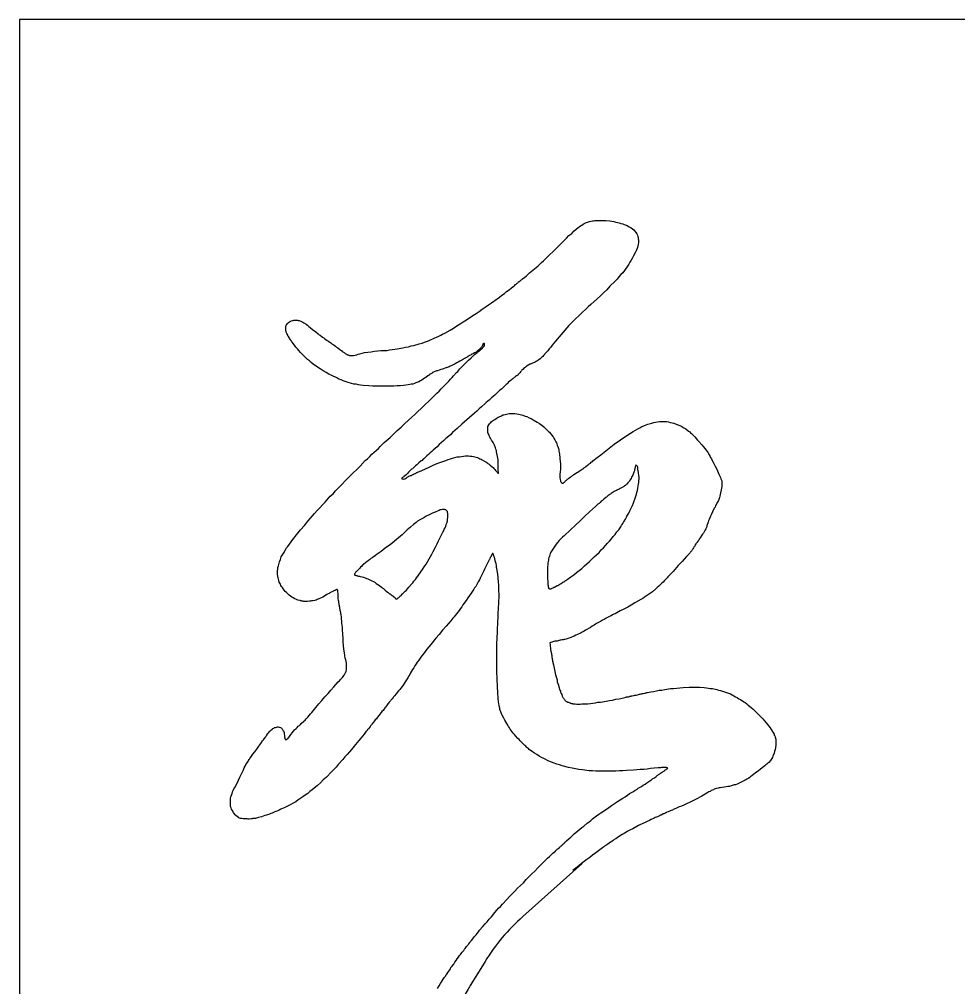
# Model space of a CAD drawing. Extents: x 0 to 5.1, y 0 to 11.
# Drawn here: x 0 to 2.559, y 8.387 to 11.024 of the extents above; entities that cross this region are included whole.
import ezdxf

# ---------------------------------------------------------------- set-up
doc = ezdxf.new("R2010")
doc.units = 0
doc.header["$MEASUREMENT"] = 0
doc.layers.get('0').update_dxf_attribs({"linetype": 'CONTINUOUS'})

msp = doc.modelspace()

# ---------------------------------------------------------------- linework, layer by layer
at = {"color": 88, "linetype": 'CONTINUOUS'}
for p, q in [((1.445848, 9.319919), (1.445848, 9.319161)), ((1.458735, 9.329777), (1.458735, 9.329019))]:
    msp.add_line(p, q, dxfattribs=at)
at = {"color": 7, "linetype": 'CONTINUOUS'}
msp.add_lwpolyline([(0, 0), (5.11811, 0), (5.11811, 11.023622), (0, 11.023622)], close=True, dxfattribs=at)
at = {"color": 88, "linetype": 'CONTINUOUS'}
for points in [[(1.138835, 8.384224), (1.143383, 8.391048), (1.147174, 8.397873), (1.151722, 8.405455), (1.157786, 8.413796), (1.158544, 8.414555), (1.159302, 8.416071), (1.160819, 8.417588), (1.161577, 8.419104), (1.162335, 8.420621), (1.164609, 8.423654), (1.166125, 8.425929), (1.166883, 8.427445), (1.168399, 8.428962), (1.169915, 8.431236), (1.170673, 8.432753), (1.174464, 8.438061), (1.17598, 8.441094), (1.178254, 8.444127), (1.18356, 8.450951), (1.186593, 8.455501), (1.189625, 8.46005), (1.192657, 8.4646), (1.196447, 8.469149), (1.19948, 8.473699), (1.201754, 8.476732), (1.204028, 8.479765), (1.206302, 8.482798), (1.21085, 8.488106), (1.213125, 8.491139), (1.214641, 8.493414), (1.218431, 8.498722), (1.219947, 8.500238), (1.221463, 8.502513), (1.222979, 8.50403), (1.224495, 8.506304), (1.227528, 8.509337), (1.228286, 8.510854), (1.229044, 8.51237), (1.23056, 8.513887), (1.231318, 8.514645), (1.232834, 8.516162), (1.237382, 8.522228), (1.240415, 8.526019), (1.244205, 8.530569), (1.247237, 8.53436), (1.251027, 8.53891), (1.25406, 8.542701), (1.263156, 8.553317), (1.269221, 8.560141), (1.274527, 8.566207), (1.279834, 8.573031), (1.285898, 8.579097), (1.295753, 8.59123), (1.301059, 8.597296), (1.305608, 8.602604), (1.310914, 8.607911), (1.31622, 8.613978), (1.328349, 8.626868), (1.335172, 8.634451), (1.342752, 8.642033), (1.350333, 8.649616), (1.357156, 8.657198), (1.373075, 8.672364), (1.380655, 8.680705), (1.388236, 8.688287), (1.396575, 8.696628), (1.404155, 8.704211), (1.412494, 8.712552), (1.424623, 8.724684), (1.429929, 8.729992), (1.434477, 8.734541), (1.439026, 8.739091), (1.444332, 8.74364), (1.448881, 8.74819), (1.453429, 8.752739), (1.460251, 8.758047), (1.461009, 8.759564), (1.462526, 8.76108), (1.464042, 8.761839), (1.465558, 8.763355), (1.467074, 8.764872), (1.467832, 8.76563), (1.471622, 8.768663), (1.473138, 8.770179), (1.474654, 8.771696), (1.476929, 8.773213), (1.478445, 8.774729), (1.479961, 8.776246), (1.484509, 8.780037), (1.486783, 8.782312), (1.4883, 8.784586), (1.490574, 8.786103), (1.498154, 8.792927), (1.502703, 8.796719), (1.507251, 8.801268), (1.511799, 8.80506), (1.521654, 8.8134), (1.52696, 8.81795), (1.532267, 8.8225), (1.537573, 8.826291), (1.547428, 8.834632), (1.551976, 8.838423), (1.556525, 8.842214), (1.561831, 8.846006), (1.572444, 8.854347), (1.578508, 8.858896), (1.584573, 8.862687), (1.591395, 8.867237), (1.605798, 8.877094), (1.613379, 8.882402), (1.621718, 8.888468), (1.630056, 8.893776), (1.643701, 8.902875), (1.650524, 8.906667), (1.656588, 8.910458), (1.662653, 8.915008), (1.673266, 8.921074), (1.677814, 8.924107), (1.682362, 8.926381), (1.686153, 8.929415), (1.695249, 8.934722), (1.699798, 8.937755), (1.705104, 8.940788), (1.709652, 8.94458), (1.717991, 8.949888), (1.722539, 8.952921), (1.72633, 8.955954), (1.73012, 8.958228), (1.734668, 8.96202), (1.736184, 8.962778), (1.737701, 8.964295), (1.739217, 8.965053), (1.741491, 8.967328), (1.743007, 8.968086), (1.744523, 8.968844), (1.746797, 8.970361), (1.749829, 8.972635), (1.751346, 8.973394), (1.752862, 8.974152), (1.754378, 8.975668), (1.75741, 8.977185), (1.758168, 8.978702), (1.760442, 8.97946), (1.761958, 8.980218), (1.764233, 8.982493), (1.764991, 8.982493), (1.765749, 8.983251), (1.765749, 8.984009), (1.765749, 8.984009), (1.765749, 8.984768), (1.765749, 8.984768), (1.765749, 8.985526), (1.764991, 8.985526), (1.764991, 8.985526), (1.763474, 8.986284), (1.761958, 8.986284), (1.7612, 8.986284), (1.760442, 8.986284), (1.758168, 8.986284), (1.75741, 8.986284), (1.756652, 8.986284), (1.755136, 8.986284), (1.754378, 8.986284), (1.752862, 8.986284), (1.752104, 8.986284), (1.749071, 8.986284), (1.747555, 8.985526), (1.746039, 8.985526), (1.744523, 8.985526), (1.743007, 8.985526), (1.741491, 8.985526), (1.739975, 8.984768), (1.729362, 8.984009), (1.719507, 8.983251), (1.71041, 8.981735), (1.701314, 8.980976), (1.691459, 8.980218), (1.682362, 8.97946), (1.673266, 8.978702), (1.654314, 8.977943), (1.644459, 8.977185), (1.635363, 8.977185), (1.625508, 8.976427), (1.615653, 8.976427), (1.606557, 8.976427), (1.588363, 8.976427), (1.579266, 8.976427), (1.570928, 8.976427), (1.561831, 8.977185), (1.552734, 8.977185), (1.534541, 8.97946), (1.524686, 8.980976), (1.514832, 8.982493), (1.505735, 8.984009), (1.49588, 8.986284), (1.479203, 8.990834), (1.471622, 8.993109), (1.464042, 8.995383), (1.457219, 8.997658), (1.449639, 9.000691), (1.442816, 9.003724), (1.429171, 9.010549), (1.422349, 9.013582), (1.416284, 9.017373), (1.41022, 9.021164), (1.403397, 9.024956), (1.398091, 9.028747), (1.388994, 9.035571), (1.385962, 9.038604), (1.38293, 9.040879), (1.379897, 9.043912), (1.376865, 9.046187), (1.370801, 9.052253), (1.367768, 9.055286), (1.364736, 9.059077), (1.361704, 9.06211), (1.357914, 9.065143), (1.351849, 9.072726), (1.348817, 9.075759), (1.345785, 9.07955), (1.342752, 9.083342), (1.337446, 9.090924), (1.335172, 9.093957), (1.332898, 9.097749), (1.330624, 9.10154), (1.325317, 9.110639), (1.323043, 9.115189), (1.320011, 9.120497), (1.315462, 9.128837), (1.313946, 9.13187), (1.31243, 9.134903), (1.311672, 9.137937), (1.309398, 9.144003), (1.30864, 9.147794), (1.307882, 9.150827), (1.307124, 9.154618), (1.306366, 9.160684), (1.305608, 9.164476), (1.305608, 9.167509), (1.30485, 9.1713), (1.30485, 9.174333), (1.304092, 9.178124), (1.303333, 9.185707), (1.303333, 9.191015), (1.303333, 9.195564), (1.302575, 9.200114), (1.302575, 9.204664), (1.302575, 9.209213), (1.301817, 9.22362), (1.301817, 9.232719), (1.301059, 9.241818), (1.301059, 9.250918), (1.301059, 9.260017), (1.301059, 9.269116), (1.301059, 9.289589), (1.301059, 9.300963), (1.301059, 9.313095), (1.301059, 9.324469), (1.301817, 9.336601), (1.302575, 9.357074), (1.302575, 9.366173), (1.303333, 9.375273), (1.303333, 9.384372), (1.304092, 9.393471), (1.30485, 9.409394), (1.305608, 9.416219), (1.305608, 9.423801), (1.306366, 9.430626), (1.306366, 9.43745), (1.307124, 9.451857), (1.307124, 9.45944), (1.306366, 9.466264), (1.306366, 9.473088), (1.306366, 9.480671), (1.305608, 9.493561), (1.30485, 9.499628), (1.304092, 9.505694), (1.303333, 9.51176), (1.302575, 9.517826), (1.301059, 9.527683), (1.300301, 9.530716), (1.299543, 9.534508), (1.299543, 9.537541), (1.298785, 9.540574), (1.298027, 9.543607), (1.296511, 9.548915), (1.296511, 9.550431), (1.295753, 9.552706), (1.294995, 9.554981), (1.294237, 9.557255), (1.293479, 9.55953), (1.292721, 9.56408), (1.291963, 9.564838), (1.291963, 9.566355), (1.291205, 9.567113), (1.291205, 9.567871), (1.290446, 9.568629), (1.289688, 9.568629), (1.28893, 9.568629), (1.28893, 9.568629), (1.28893, 9.567871), (1.288172, 9.567871), (1.288172, 9.567113), (1.288172, 9.567113), (1.287414, 9.566355), (1.286656, 9.564838), (1.286656, 9.56408), (1.285898, 9.563322), (1.28514, 9.562563), (1.28514, 9.561047), (1.284382, 9.560288), (1.282866, 9.558014), (1.282866, 9.557255), (1.282108, 9.555739), (1.28135, 9.554222), (1.280592, 9.552706), (1.279834, 9.551948), (1.275285, 9.542848), (1.272253, 9.535266), (1.268463, 9.527683), (1.264673, 9.520101), (1.258608, 9.50721), (1.255576, 9.501902), (1.253302, 9.497353), (1.250269, 9.492045), (1.245721, 9.482946), (1.243447, 9.479154), (1.240415, 9.475363), (1.23814, 9.471572), (1.231318, 9.460956), (1.22677, 9.454132), (1.222221, 9.448066), (1.217673, 9.441241), (1.208576, 9.429109), (1.205544, 9.423801), (1.201754, 9.419252), (1.197963, 9.413944), (1.194173, 9.409394), (1.187351, 9.400295), (1.184318, 9.396504), (1.181286, 9.392713), (1.178254, 9.388921), (1.175222, 9.38513), (1.163093, 9.370723), (1.153238, 9.360107), (1.144141, 9.348733), (1.135045, 9.338118), (1.120642, 9.320678), (1.115335, 9.314612), (1.110029, 9.308545), (1.10548, 9.302479), (1.100932, 9.295655), (1.095626, 9.289589), (1.088045, 9.278215), (1.084255, 9.272907), (1.081223, 9.268358), (1.077432, 9.26305), (1.0744, 9.257742), (1.071368, 9.253192), (1.066061, 9.244093), (1.063787, 9.239544), (1.061513, 9.235752), (1.059239, 9.231961), (1.056207, 9.227411), (1.0509, 9.219071), (1.048626, 9.215279), (1.045594, 9.21073), (1.042562, 9.206938), (1.036497, 9.198598), (1.032707, 9.194806), (1.029675, 9.190257), (1.026642, 9.186465), (1.022094, 9.181157), (1.020578, 9.179641), (1.019062, 9.178124), (1.018304, 9.176608), (1.015272, 9.173575), (1.013755, 9.1713), (1.012239, 9.169784), (1.010723, 9.167509), (1.007691, 9.163717), (1.005417, 9.161443), (1.003901, 9.159168), (1.00011, 9.15386), (0.997836, 9.150827), (0.995562, 9.148552), (0.991014, 9.141728), (0.987981, 9.138695), (0.985707, 9.135662), (0.979643, 9.128079), (0.975853, 9.12353), (0.97282, 9.11898), (0.969788, 9.115947), (0.967514, 9.112914), (0.96524, 9.109881), (0.960691, 9.104573), (0.959175, 9.102298), (0.956901, 9.100023), (0.955385, 9.097749), (0.953869, 9.095474), (0.950837, 9.091683), (0.950079, 9.090166), (0.948562, 9.089408), (0.947804, 9.087891), (0.946288, 9.086375), (0.944772, 9.084858), (0.939466, 9.077276), (0.934917, 9.071209), (0.930369, 9.065902), (0.925063, 9.059836), (0.920514, 9.053769), (0.915966, 9.048462), (0.905353, 9.035571), (0.899289, 9.028747), (0.893224, 9.021922), (0.88716, 9.015098), (0.881095, 9.007515), (0.868966, 8.993867), (0.862902, 8.987042), (0.856837, 8.980976), (0.850015, 8.974152), (0.83637, 8.959745), (0.828031, 8.952162), (0.820451, 8.94458), (0.812112, 8.936997), (0.797709, 8.924865), (0.791645, 8.920315), (0.78558, 8.915008), (0.778758, 8.910458), (0.772693, 8.905908), (0.759048, 8.897567), (0.752984, 8.893018), (0.746161, 8.889227), (0.739339, 8.885435), (0.732516, 8.881644), (0.721145, 8.876336), (0.716597, 8.874061), (0.712807, 8.872545), (0.708258, 8.87027), (0.704468, 8.867995), (0.696129, 8.864962), (0.692339, 8.863446), (0.688549, 8.861929), (0.685516, 8.860413), (0.681726, 8.858896), (0.673388, 8.855863), (0.668839, 8.855105), (0.664291, 8.853588), (0.659742, 8.852072), (0.651404, 8.849797), (0.64913, 8.849039), (0.646097, 8.84828), (0.643065, 8.847522), (0.637759, 8.846764), (0.635485, 8.846764), (0.633969, 8.846006), (0.631694, 8.846006), (0.626388, 8.845247), (0.623356, 8.845247), (0.621082, 8.846006), (0.615017, 8.846006), (0.612743, 8.846006), (0.609711, 8.846006), (0.60592, 8.846764), (0.604404, 8.846764), (0.603646, 8.846764), (0.60213, 8.847522), (0.599856, 8.84828), (0.599098, 8.84828), (0.59834, 8.849039), (0.597582, 8.849797), (0.596824, 8.849797), (0.593033, 8.85283), (0.590001, 8.855105), (0.587727, 8.85738), (0.585453, 8.860413), (0.583179, 8.863446), (0.579388, 8.869512), (0.577872, 8.872545), (0.577114, 8.876336), (0.575598, 8.880127), (0.57484, 8.883161), (0.57484, 8.890743), (0.57484, 8.895293), (0.57484, 8.899084), (0.575598, 8.902875), (0.576356, 8.906667), (0.579388, 8.915008), (0.580904, 8.919557), (0.582421, 8.923348), (0.584695, 8.927898), (0.586969, 8.931689), (0.593033, 8.943821), (0.596824, 8.951404), (0.600614, 8.959745), (0.604404, 8.967328), (0.610469, 8.97946), (0.612743, 8.984768), (0.615017, 8.989317), (0.617291, 8.993867), (0.620323, 8.998416), (0.624114, 9.004482), (0.624872, 9.005999), (0.62563, 9.007515), (0.627146, 9.009032), (0.627904, 9.010549), (0.630936, 9.01434), (0.632452, 9.017373), (0.634727, 9.019648), (0.636243, 9.022681), (0.641549, 9.028747), (0.643823, 9.032538), (0.646856, 9.036329), (0.652162, 9.043912), (0.655194, 9.047703), (0.657468, 9.051495), (0.662775, 9.058319), (0.665049, 9.061352), (0.667323, 9.064385), (0.671113, 9.069693), (0.672629, 9.071968), (0.674146, 9.074243), (0.677178, 9.078792), (0.679452, 9.081825), (0.681726, 9.0841), (0.684, 9.087133), (0.688549, 9.090924), (0.690823, 9.092441), (0.693097, 9.093199), (0.695371, 9.094716), (0.697645, 9.095474), (0.701436, 9.096232), (0.70371, 9.09699), (0.705226, 9.09699), (0.7075, 9.096232), (0.709016, 9.096232), (0.712048, 9.094716), (0.712807, 9.093957), (0.714323, 9.093199), (0.715081, 9.092441), (0.715839, 9.091683), (0.717355, 9.089408), (0.718113, 9.087891), (0.718871, 9.086375), (0.719629, 9.085616), (0.721145, 9.081825), (0.721145, 9.07955), (0.721903, 9.076517), (0.722661, 9.073484), (0.722661, 9.071968), (0.722661, 9.070451), (0.722661, 9.068176), (0.723419, 9.067418), (0.723419, 9.06666), (0.723419, 9.065902), (0.723419, 9.065143), (0.723419, 9.064385), (0.724177, 9.064385), (0.724177, 9.064385), (0.724177, 9.063627), (0.724177, 9.063627), (0.724177, 9.063627), (0.724177, 9.063627), (0.724177, 9.062869), (0.724935, 9.06211), (0.726452, 9.061352), (0.727968, 9.06211), (0.728726, 9.062869), (0.731, 9.064385), (0.732516, 9.06666), (0.734032, 9.068176), (0.735548, 9.070451), (0.737822, 9.073484), (0.743129, 9.080309), (0.746919, 9.084858), (0.749951, 9.08865), (0.753742, 9.092441), (0.756774, 9.095474), (0.759806, 9.098507), (0.762838, 9.100782), (0.765871, 9.103056), (0.768145, 9.10609), (0.774967, 9.112156), (0.778758, 9.115189), (0.78179, 9.11898), (0.78558, 9.12353), (0.78937, 9.127321), (0.793161, 9.13187), (0.796951, 9.135662), (0.800741, 9.140211), (0.804532, 9.144761), (0.815902, 9.159168), (0.824241, 9.169025), (0.83258, 9.178124), (0.840918, 9.187982), (0.848499, 9.197081), (0.856837, 9.20618), (0.868966, 9.219071), (0.871999, 9.222104), (0.874273, 9.225137), (0.877305, 9.22817), (0.880337, 9.231203), (0.882611, 9.234236), (0.884886, 9.238027), (0.887918, 9.242577), (0.887918, 9.243335), (0.888676, 9.244093), (0.888676, 9.244851), (0.889434, 9.24561), (0.889434, 9.246368), (0.890192, 9.247126), (0.890192, 9.247885), (0.891708, 9.253192), (0.891708, 9.257742), (0.891708, 9.261533), (0.891708, 9.266083), (0.89095, 9.270632), (0.890192, 9.275182), (0.889434, 9.279732), (0.887918, 9.284281), (0.885644, 9.298688), (0.884128, 9.308545), (0.88337, 9.318403), (0.882611, 9.32826), (0.881853, 9.338118), (0.881095, 9.347975), (0.880337, 9.36314), (0.880337, 9.368448), (0.879579, 9.373756), (0.878821, 9.379064), (0.878821, 9.38513), (0.878063, 9.390438), (0.877305, 9.395746), (0.876547, 9.40257), (0.875789, 9.403328), (0.875789, 9.404087), (0.875789, 9.404845), (0.875789, 9.405603), (0.875789, 9.40712), (0.875789, 9.407878), (0.875031, 9.410153), (0.875031, 9.411669), (0.874273, 9.413186), (0.874273, 9.413944), (0.874273, 9.41546), (0.873515, 9.42001), (0.872757, 9.422285), (0.871999, 9.42456), (0.871999, 9.426834), (0.871241, 9.429109), (0.871241, 9.431384), (0.870483, 9.435934), (0.870483, 9.438208), (0.869724, 9.441241), (0.868966, 9.446549), (0.868966, 9.448824), (0.868966, 9.451099), (0.868208, 9.45489), (0.868208, 9.457165), (0.868208, 9.458681), (0.868208, 9.460198), (0.86745, 9.463231), (0.86745, 9.463989), (0.86745, 9.465506), (0.86745, 9.466264), (0.86745, 9.468539), (0.866692, 9.469297), (0.866692, 9.469297), (0.866692, 9.470055), (0.866692, 9.470055), (0.865934, 9.470814), (0.865176, 9.470814), (0.864418, 9.470814), (0.86366, 9.470055), (0.862902, 9.470055), (0.860628, 9.468539), (0.858354, 9.467781), (0.856837, 9.467022), (0.855321, 9.466264), (0.853805, 9.465506), (0.849257, 9.463231), (0.846225, 9.461714), (0.843951, 9.460198), (0.840918, 9.458681), (0.837886, 9.457165), (0.831064, 9.452615), (0.826515, 9.45034), (0.821967, 9.448066), (0.814386, 9.444274), (0.811354, 9.443516), (0.808322, 9.442), (0.80529, 9.441241), (0.799225, 9.439725), (0.796193, 9.439725), (0.793161, 9.438967), (0.790128, 9.438967), (0.784822, 9.438208), (0.782548, 9.438208), (0.780274, 9.438208), (0.776483, 9.438208), (0.774967, 9.438208), (0.773451, 9.438967), (0.771935, 9.438967), (0.769661, 9.438967), (0.768145, 9.439725), (0.767387, 9.439725), (0.765871, 9.439725), (0.765113, 9.440483), (0.759048, 9.442), (0.755258, 9.443516), (0.750709, 9.445791), (0.746161, 9.448066), (0.742371, 9.45034), (0.73479, 9.455648), (0.731, 9.458681), (0.727968, 9.462473), (0.724177, 9.465506), (0.721145, 9.469297), (0.716597, 9.476121), (0.714323, 9.479154), (0.712807, 9.482187), (0.71129, 9.485221), (0.709774, 9.488254), (0.708258, 9.491287), (0.706742, 9.495078), (0.705226, 9.502661), (0.704468, 9.50721), (0.70371, 9.51176), (0.70371, 9.517068), (0.70371, 9.521617), (0.704468, 9.526167), (0.704468, 9.530716), (0.705984, 9.535266), (0.709016, 9.54664), (0.71129, 9.552706), (0.713565, 9.55953), (0.716597, 9.565596), (0.720387, 9.570904), (0.724177, 9.57697), (0.72721, 9.583036), (0.731758, 9.588344), (0.745403, 9.607301), (0.755258, 9.620191), (0.765871, 9.633082), (0.776483, 9.645214), (0.787096, 9.658104), (0.804532, 9.677819), (0.811354, 9.68616), (0.818935, 9.693743), (0.825757, 9.701325), (0.833338, 9.708908), (0.846983, 9.724831), (0.854563, 9.731656), (0.861386, 9.739238), (0.868208, 9.746821), (0.875789, 9.754404), (0.891708, 9.770327), (0.900805, 9.779426), (0.909902, 9.788525), (0.918998, 9.797624), (0.928095, 9.806724), (0.942498, 9.821889), (0.948562, 9.827197), (0.954627, 9.833263), (0.960691, 9.839329), (0.97282, 9.850703), (0.978127, 9.855252), (0.983433, 9.86056), (0.98874, 9.865868), (0.994046, 9.871176), (1.009965, 9.884825), (1.01982, 9.894682), (1.029675, 9.903781), (1.040287, 9.91288), (1.050142, 9.922738), (1.069094, 9.940178), (1.077432, 9.94776), (1.085771, 9.956101), (1.094868, 9.963684), (1.103206, 9.972025), (1.118367, 9.986432), (1.124432, 9.992498), (1.130496, 9.998564), (1.137319, 10.005388), (1.143383, 10.011454), (1.149448, 10.01752), (1.160819, 10.028894), (1.165367, 10.033444), (1.169915, 10.037994), (1.174464, 10.043301), (1.179012, 10.047851), (1.182802, 10.053159), (1.191141, 10.0615), (1.194173, 10.064533), (1.197205, 10.068324), (1.200238, 10.072115), (1.204028, 10.075148), (1.210092, 10.081973), (1.213883, 10.085764), (1.216915, 10.088797), (1.220705, 10.092588), (1.223737, 10.095621), (1.23056, 10.101688), (1.233592, 10.104721), (1.237382, 10.107754), (1.240415, 10.110787), (1.247237, 10.116095), (1.249511, 10.118369), (1.252544, 10.120644), (1.255576, 10.122919), (1.259366, 10.12671), (1.26164, 10.128227), (1.263156, 10.129743), (1.263914, 10.13126), (1.266189, 10.133535), (1.266947, 10.134293), (1.266947, 10.135051), (1.267705, 10.136568), (1.267705, 10.138084), (1.267705, 10.138842), (1.267705, 10.139601), (1.267705, 10.140359), (1.266947, 10.141117), (1.266189, 10.141117), (1.266189, 10.141117), (1.265431, 10.141117), (1.265431, 10.141117), (1.264673, 10.141117), (1.263914, 10.140359), (1.263156, 10.139601), (1.262398, 10.138842), (1.262398, 10.137326), (1.260882, 10.134293), (1.260124, 10.132776), (1.259366, 10.13126), (1.25785, 10.129743), (1.254818, 10.125952), (1.253302, 10.124435), (1.251027, 10.122919), (1.248753, 10.121402), (1.244205, 10.117611), (1.240415, 10.115336), (1.237382, 10.11382), (1.232834, 10.111545), (1.231318, 10.110787), (1.23056, 10.110028), (1.229044, 10.10927), (1.22677, 10.107754), (1.226012, 10.107754), (1.224495, 10.106995), (1.223737, 10.106237), (1.221463, 10.105479), (1.220705, 10.104721), (1.220705, 10.103962), (1.219947, 10.103962), (1.216157, 10.101688), (1.213125, 10.100171), (1.210092, 10.097896), (1.20706, 10.09638), (1.200238, 10.092588), (1.195689, 10.090314), (1.191899, 10.088039), (1.187351, 10.085764), (1.17977, 10.081973), (1.176738, 10.080456), (1.173706, 10.07894), (1.170673, 10.077423), (1.165367, 10.075907), (1.164609, 10.075148), (1.163093, 10.07439), (1.161577, 10.07439), (1.157786, 10.072874), (1.155512, 10.072115), (1.153238, 10.071357), (1.14869, 10.069841), (1.146416, 10.069082), (1.144141, 10.068324), (1.139593, 10.066807), (1.136561, 10.066049), (1.134287, 10.065291), (1.129738, 10.063774), (1.128222, 10.063016), (1.126706, 10.062258), (1.125948, 10.0615), (1.124432, 10.059983), (1.120642, 10.058467), (1.119125, 10.05695), (1.116851, 10.055434), (1.115335, 10.053917), (1.113061, 10.053159), (1.107755, 10.048609), (1.103964, 10.046334), (1.100174, 10.043301), (1.096384, 10.041027), (1.092593, 10.038752), (1.088803, 10.036477), (1.080464, 10.033444), (1.076674, 10.031927), (1.072126, 10.030411), (1.067578, 10.029653), (1.063787, 10.028894), (1.059239, 10.028136), (1.046352, 10.02662), (1.038013, 10.025861), (1.028917, 10.025861), (1.020578, 10.025103), (1.012239, 10.025103), (0.993288, 10.025103), (0.983433, 10.025103), (0.97282, 10.025103), (0.962966, 10.025103), (0.952353, 10.025861), (0.936434, 10.02662), (0.929611, 10.027378), (0.923547, 10.028136), (0.917482, 10.029653), (0.911418, 10.030411), (0.905353, 10.031927), (0.893224, 10.035719), (0.887918, 10.037235), (0.881853, 10.03951), (0.876547, 10.041785), (0.870483, 10.04406), (0.865176, 10.047093), (0.851531, 10.053917), (0.843192, 10.057708), (0.835612, 10.062258), (0.827273, 10.066807), (0.819693, 10.072115), (0.806806, 10.080456), (0.800741, 10.085006), (0.795435, 10.088797), (0.790128, 10.093347), (0.784822, 10.097138), (0.780274, 10.101688), (0.770419, 10.111545), (0.765871, 10.116095), (0.761322, 10.121402), (0.757532, 10.125952), (0.752984, 10.13126), (0.749193, 10.136568), (0.743129, 10.14415), (0.741613, 10.146425), (0.740097, 10.1487), (0.73858, 10.150975), (0.737064, 10.153249), (0.735548, 10.155524), (0.733274, 10.160074), (0.731758, 10.16159), (0.731, 10.163865), (0.730242, 10.165382), (0.728726, 10.167656), (0.72721, 10.171448), (0.72721, 10.173722), (0.726452, 10.175239), (0.726452, 10.177514), (0.725694, 10.180547), (0.725694, 10.181305), (0.725694, 10.182822), (0.725694, 10.18358), (0.725694, 10.185855), (0.725694, 10.186613), (0.726452, 10.188129), (0.72721, 10.189646), (0.72721, 10.191162), (0.727968, 10.191921), (0.729484, 10.194195), (0.731, 10.195712), (0.731758, 10.19647), (0.733274, 10.197987), (0.736306, 10.200262), (0.737822, 10.20102), (0.739339, 10.201778), (0.740855, 10.202536), (0.743887, 10.203295), (0.746161, 10.203295), (0.747677, 10.204053), (0.749193, 10.204053), (0.753742, 10.204053), (0.756016, 10.204053), (0.757532, 10.204053), (0.759806, 10.203295), (0.76208, 10.203295), (0.766629, 10.201778), (0.768903, 10.20102), (0.770419, 10.199503), (0.772693, 10.198745), (0.774967, 10.197229), (0.781032, 10.193437), (0.784822, 10.190404), (0.788612, 10.187371), (0.792403, 10.184338), (0.799983, 10.178272), (0.803773, 10.175239), (0.807564, 10.172206), (0.814386, 10.166898), (0.81666, 10.164623), (0.819693, 10.163107), (0.825757, 10.158557), (0.829547, 10.156282), (0.83258, 10.154008), (0.838644, 10.149458), (0.842434, 10.147183), (0.845467, 10.144908), (0.848499, 10.142634), (0.851531, 10.140359), (0.854563, 10.138084), (0.861386, 10.133535), (0.864418, 10.13126), (0.86745, 10.128985), (0.872757, 10.124435), (0.875031, 10.122919), (0.877305, 10.121402), (0.879579, 10.119128), (0.88337, 10.116853), (0.884886, 10.116095), (0.886402, 10.114578), (0.887918, 10.11382), (0.889434, 10.113061), (0.891708, 10.111545), (0.892466, 10.111545), (0.892466, 10.110787), (0.893224, 10.110787), (0.893982, 10.110787), (0.893982, 10.110028), (0.89474, 10.110028), (0.895498, 10.110028), (0.899289, 10.108512), (0.903079, 10.107754), (0.906869, 10.108512), (0.91066, 10.108512), (0.915208, 10.10927), (0.918998, 10.110028), (0.922788, 10.111545), (0.927337, 10.112303), (0.940224, 10.116095), (0.949321, 10.117611), (0.958417, 10.118369), (0.967514, 10.119886), (0.976611, 10.120644), (0.984949, 10.121402), (1.001626, 10.122161), (1.008449, 10.123677), (1.015272, 10.124435), (1.022852, 10.125194), (1.029675, 10.12671), (1.044836, 10.128985), (1.052416, 10.130501), (1.059997, 10.132018), (1.067578, 10.134293), (1.075158, 10.135809), (1.089561, 10.139601), (1.097142, 10.141875), (1.103964, 10.144908), (1.111545, 10.147183), (1.118367, 10.150216), (1.130496, 10.155524), (1.136561, 10.157799), (1.142625, 10.160832), (1.147932, 10.163107), (1.153238, 10.16614), (1.159302, 10.169173), (1.173706, 10.177514), (1.182802, 10.182822), (1.191899, 10.188888), (1.200996, 10.194195), (1.209334, 10.199503), (1.218431, 10.205569), (1.235866, 10.216943), (1.244205, 10.223009), (1.252544, 10.228317), (1.260882, 10.234383), (1.269221, 10.239691), (1.278318, 10.245757), (1.286656, 10.251823), (1.301817, 10.262439), (1.307882, 10.266989), (1.314704, 10.272296), (1.321527, 10.276846), (1.327591, 10.282154), (1.334414, 10.286703), (1.340478, 10.292011), (1.348059, 10.298077), (1.348817, 10.298836), (1.349575, 10.299594), (1.350333, 10.300352), (1.351091, 10.30111), (1.352607, 10.301869), (1.353365, 10.302627), (1.355639, 10.304143), (1.356397, 10.304902), (1.357914, 10.306418), (1.35943, 10.307177), (1.360188, 10.308693), (1.361704, 10.309451), (1.364736, 10.311726), (1.366252, 10.313243), (1.367768, 10.314001), (1.369284, 10.315517), (1.370801, 10.317034), (1.376865, 10.321584), (1.381413, 10.325375), (1.385204, 10.329166), (1.389752, 10.332957), (1.3943, 10.336749), (1.398849, 10.34054), (1.407945, 10.348123), (1.413252, 10.352672), (1.4178, 10.357222), (1.422349, 10.361771), (1.427655, 10.366321), (1.432203, 10.370871), (1.44509, 10.383003), (1.453429, 10.390585), (1.461009, 10.398168), (1.46859, 10.405751), (1.483751, 10.420916), (1.490574, 10.42774), (1.497396, 10.434565), (1.504977, 10.440631), (1.511799, 10.447455), (1.522412, 10.456554), (1.525444, 10.458829), (1.529235, 10.461104), (1.532267, 10.463379), (1.536057, 10.465653), (1.539089, 10.467928), (1.54288, 10.469445), (1.55046, 10.472478), (1.553492, 10.473236), (1.557283, 10.473994), (1.561073, 10.474752), (1.564105, 10.474752), (1.567896, 10.475511), (1.571686, 10.475511), (1.580783, 10.475511), (1.586847, 10.475511), (1.592153, 10.475511), (1.598218, 10.475511), (1.608831, 10.474752), (1.614137, 10.473994), (1.619444, 10.473236), (1.62475, 10.471719), (1.634605, 10.469445), (1.639153, 10.467928), (1.643701, 10.46717), (1.647492, 10.464895), (1.65583, 10.461862), (1.659621, 10.459587), (1.663411, 10.458071), (1.667201, 10.455796), (1.670233, 10.453521), (1.674024, 10.450488), (1.676298, 10.447455), (1.680846, 10.442147), (1.682362, 10.439114), (1.683878, 10.436081), (1.685395, 10.43229), (1.686153, 10.429257), (1.686153, 10.426224), (1.686911, 10.423191), (1.686911, 10.41485), (1.686153, 10.411058), (1.685395, 10.406509), (1.683878, 10.401959), (1.682362, 10.398168), (1.680088, 10.393618), (1.678572, 10.389827), (1.673266, 10.37997), (1.670233, 10.373904), (1.667201, 10.367837), (1.663411, 10.36253), (1.660379, 10.357222), (1.656588, 10.351914), (1.64825, 10.339782), (1.643701, 10.333716), (1.638395, 10.328408), (1.633089, 10.322342), (1.62854, 10.316276), (1.623234, 10.310968), (1.608831, 10.296561), (1.600492, 10.287462), (1.591395, 10.279121), (1.583057, 10.27078), (1.57396, 10.262439), (1.557283, 10.247274), (1.549702, 10.240449), (1.542122, 10.233625), (1.534541, 10.226043), (1.52696, 10.219218), (1.513315, 10.206328), (1.508009, 10.20102), (1.502703, 10.194954), (1.496638, 10.189646), (1.491332, 10.18358), (1.481477, 10.171448), (1.476171, 10.165382), (1.470864, 10.159315), (1.466316, 10.153249), (1.461009, 10.147183), (1.451913, 10.136568), (1.448122, 10.13126), (1.443574, 10.125952), (1.439784, 10.120644), (1.435235, 10.116095), (1.428413, 10.108512), (1.426139, 10.105479), (1.423865, 10.103204), (1.420832, 10.100929), (1.418558, 10.098654), (1.415526, 10.09638), (1.41022, 10.092588), (1.407945, 10.09183), (1.405671, 10.090314), (1.403397, 10.089555), (1.400365, 10.088039), (1.398091, 10.087281), (1.392784, 10.085006), (1.39051, 10.084248), (1.388236, 10.082731), (1.385962, 10.081973), (1.382171, 10.07894), (1.379897, 10.077423), (1.377623, 10.075907), (1.375349, 10.07439), (1.371559, 10.069841), (1.369284, 10.068324), (1.367768, 10.066049), (1.365494, 10.063774), (1.36322, 10.060741), (1.362462, 10.059983), (1.361704, 10.059225), (1.360946, 10.058467), (1.360188, 10.05695), (1.35943, 10.056192), (1.358672, 10.055434), (1.357914, 10.054675), (1.356397, 10.053917), (1.355639, 10.053159), (1.354881, 10.053159), (1.354123, 10.052401), (1.351849, 10.050884), (1.351091, 10.050126), (1.349575, 10.049367), (1.348059, 10.047851), (1.344269, 10.044818), (1.341994, 10.042543), (1.33972, 10.041027), (1.337446, 10.038752), (1.33214, 10.034202), (1.329107, 10.031169), (1.326075, 10.028894), (1.323043, 10.025861), (1.316978, 10.019795), (1.313188, 10.016762), (1.309398, 10.013729), (1.306366, 10.010696), (1.298785, 10.003872), (1.294995, 10.00008), (1.291205, 9.996289), (1.286656, 9.993256), (1.279834, 9.986432), (1.276043, 9.983399), (1.272253, 9.980366), (1.269221, 9.977333), (1.259366, 9.968233), (1.252544, 9.962926), (1.246479, 9.956859), (1.239657, 9.951552), (1.226012, 9.939419), (1.219189, 9.933353), (1.212367, 9.927287), (1.205544, 9.921221), (1.192657, 9.909089), (1.186593, 9.903781), (1.180528, 9.898473), (1.174464, 9.892407), (1.162335, 9.881792), (1.15627, 9.876484), (1.150206, 9.871176), (1.144141, 9.865868), (1.138077, 9.859802), (1.127464, 9.850703), (1.123674, 9.846912), (1.119125, 9.84312), (1.114577, 9.838571), (1.110029, 9.834779), (1.103964, 9.828713), (1.10169, 9.827197), (1.099416, 9.824922), (1.097142, 9.822647), (1.094868, 9.821131), (1.088803, 9.815823), (1.085771, 9.813548), (1.082739, 9.810515), (1.079706, 9.807482), (1.073642, 9.802174), (1.071368, 9.799899), (1.068336, 9.798383), (1.066061, 9.796108), (1.063787, 9.793833), (1.059997, 9.790042), (1.058481, 9.787767), (1.056965, 9.786251), (1.055449, 9.784734), (1.053174, 9.782459), (1.048626, 9.779426), (1.04711, 9.77791), (1.045594, 9.777151), (1.044078, 9.775635), (1.042562, 9.774877), (1.041804, 9.774118), (1.041804, 9.772602), (1.042562, 9.771844), (1.04332, 9.771844), (1.04332, 9.771844), (1.04332, 9.771844), (1.044078, 9.771844), (1.044078, 9.771844), (1.044836, 9.771844), (1.04711, 9.771085), (1.050142, 9.771844), (1.052416, 9.77336), (1.054691, 9.774877), (1.056207, 9.776393), (1.059997, 9.778668), (1.061513, 9.779426), (1.063787, 9.780184), (1.065303, 9.780943), (1.068336, 9.781701), (1.069094, 9.782459), (1.07061, 9.783218), (1.072126, 9.783976), (1.072884, 9.783976), (1.0744, 9.784734), (1.075916, 9.785492), (1.07819, 9.787009), (1.079706, 9.787009), (1.080464, 9.787767), (1.081981, 9.788525), (1.083497, 9.789284), (1.084255, 9.790042), (1.085771, 9.790042), (1.096384, 9.79535), (1.106238, 9.799899), (1.116093, 9.804449), (1.125948, 9.80824), (1.135803, 9.81279), (1.145657, 9.816581), (1.162335, 9.822647), (1.168399, 9.824922), (1.174464, 9.826438), (1.180528, 9.828713), (1.186593, 9.83023), (1.192657, 9.831746), (1.19948, 9.832505), (1.210092, 9.834021), (1.214641, 9.834779), (1.219189, 9.834779), (1.223737, 9.834779), (1.228286, 9.834021), (1.232834, 9.834021), (1.237382, 9.833263), (1.244963, 9.830988), (1.247995, 9.83023), (1.251786, 9.828713), (1.254818, 9.827197), (1.25785, 9.82568), (1.260882, 9.824164), (1.266947, 9.820372), (1.270737, 9.818856), (1.273769, 9.816581), (1.276801, 9.814306), (1.279834, 9.812031), (1.282866, 9.809757), (1.288172, 9.805207), (1.290446, 9.802932), (1.292721, 9.800658), (1.294995, 9.797624), (1.297269, 9.79535), (1.299543, 9.792317), (1.303333, 9.788525), (1.303333, 9.788525), (1.303333, 9.787767), (1.304092, 9.787767), (1.304092, 9.787767), (1.304092, 9.787009), (1.30485, 9.787009), (1.30485, 9.787009), (1.30485, 9.787767), (1.305608, 9.787767), (1.305608, 9.788525), (1.305608, 9.789284), (1.305608, 9.7908), (1.305608, 9.791558), (1.30485, 9.79535), (1.30485, 9.798383), (1.30485, 9.800658), (1.30485, 9.802932), (1.30485, 9.804449), (1.30485, 9.806724), (1.30485, 9.812031), (1.30485, 9.815823), (1.304092, 9.820372), (1.304092, 9.824164), (1.303333, 9.828713), (1.302575, 9.833263), (1.301059, 9.841604), (1.300301, 9.845395), (1.299543, 9.849186), (1.298027, 9.852978), (1.297269, 9.856769), (1.294237, 9.864352), (1.292721, 9.867385), (1.290446, 9.871176), (1.28893, 9.874209), (1.286656, 9.877242), (1.283624, 9.883308), (1.282108, 9.885583), (1.280592, 9.887858), (1.279834, 9.890891), (1.277559, 9.896199), (1.276801, 9.898473), (1.276043, 9.900748), (1.276043, 9.903023), (1.276043, 9.907572), (1.276043, 9.909847), (1.276043, 9.911364), (1.276801, 9.91288), (1.276801, 9.915155), (1.279076, 9.918946), (1.280592, 9.921979), (1.282108, 9.923496), (1.284382, 9.925771), (1.286656, 9.928046), (1.291963, 9.931837), (1.294995, 9.934112), (1.298785, 9.936386), (1.301817, 9.938661), (1.30485, 9.940178), (1.311672, 9.943211), (1.314704, 9.944727), (1.316978, 9.946244), (1.320011, 9.947002), (1.323801, 9.94776), (1.326833, 9.948519), (1.334414, 9.950035), (1.33972, 9.950035), (1.345027, 9.950035), (1.350333, 9.950035), (1.355639, 9.949277), (1.360946, 9.948519), (1.371559, 9.945486), (1.377623, 9.943211), (1.38293, 9.941694), (1.388994, 9.938661), (1.3943, 9.936386), (1.399607, 9.933353), (1.410978, 9.926529), (1.417042, 9.922738), (1.423107, 9.918188), (1.429171, 9.913639), (1.434477, 9.908331), (1.442058, 9.901506), (1.444332, 9.899232), (1.445848, 9.896957), (1.448122, 9.894682), (1.449639, 9.892407), (1.453429, 9.887858), (1.454945, 9.885583), (1.456461, 9.883308), (1.457219, 9.881033), (1.458735, 9.878759), (1.461768, 9.873451), (1.463284, 9.870418), (1.464042, 9.867385), (1.465558, 9.863593), (1.467832, 9.857527), (1.46859, 9.854494), (1.469348, 9.850703), (1.470106, 9.84767), (1.471622, 9.840087), (1.471622, 9.836296), (1.47238, 9.831746), (1.47238, 9.827955), (1.473138, 9.818856), (1.473896, 9.814306), (1.473896, 9.808998), (1.473896, 9.803691), (1.473896, 9.799141), (1.473138, 9.790042), (1.47238, 9.786251), (1.47238, 9.782459), (1.47238, 9.778668), (1.47238, 9.774877), (1.473138, 9.771085), (1.474654, 9.765777), (1.474654, 9.765019), (1.475413, 9.764261), (1.476171, 9.763503), (1.476171, 9.762744), (1.476929, 9.761986), (1.477687, 9.761228), (1.477687, 9.76047), (1.479961, 9.76047), (1.481477, 9.76047), (1.482235, 9.761228), (1.483751, 9.761986), (1.485267, 9.763503), (1.486783, 9.765019), (1.4883, 9.766536), (1.489816, 9.768052), (1.49209, 9.770327), (1.493606, 9.771844), (1.495122, 9.772602), (1.49588, 9.77336), (1.497396, 9.774118), (1.500428, 9.776393), (1.501945, 9.777151), (1.503461, 9.778668), (1.504977, 9.779426), (1.507251, 9.781701), (1.508767, 9.782459), (1.509525, 9.783218), (1.511041, 9.783976), (1.51559, 9.787009), (1.518622, 9.789284), (1.521654, 9.7908), (1.525444, 9.793075), (1.530751, 9.796866), (1.533025, 9.798383), (1.535299, 9.799899), (1.537573, 9.801416), (1.539089, 9.802932), (1.541364, 9.804449), (1.543638, 9.805965), (1.548186, 9.809757), (1.55046, 9.811273), (1.552734, 9.813548), (1.555767, 9.815065), (1.558041, 9.817339), (1.560315, 9.818856), (1.562589, 9.821131), (1.57396, 9.83023), (1.583815, 9.837812), (1.592911, 9.844637), (1.602008, 9.852219), (1.611863, 9.859802), (1.62096, 9.866626), (1.637637, 9.878759), (1.644459, 9.883308), (1.651282, 9.887858), (1.658104, 9.892407), (1.664927, 9.896957), (1.672508, 9.901506), (1.684636, 9.908331), (1.690701, 9.911364), (1.696007, 9.914397), (1.701314, 9.916672), (1.707378, 9.918946), (1.712685, 9.921221), (1.723297, 9.924254), (1.728604, 9.925771), (1.733152, 9.926529), (1.738459, 9.927287), (1.743765, 9.928046), (1.748313, 9.928046), (1.758168, 9.928046), (1.763474, 9.928046), (1.768781, 9.927287), (1.773329, 9.925771), (1.778636, 9.925012), (1.783184, 9.923496), (1.793797, 9.919705), (1.799861, 9.91743), (1.805168, 9.914397), (1.810474, 9.911364), (1.81578, 9.908331), (1.823361, 9.902265), (1.826393, 9.89999), (1.828667, 9.897715), (1.830942, 9.89544), (1.833974, 9.893165), (1.840038, 9.886341), (1.843829, 9.88255), (1.847619, 9.878), (1.851409, 9.874209), (1.85899, 9.86511), (1.863538, 9.859802), (1.867328, 9.855252), (1.871119, 9.849945), (1.876425, 9.84312), (1.877183, 9.841604), (1.877941, 9.840087), (1.879457, 9.837812), (1.881731, 9.833263), (1.883248, 9.83023), (1.885522, 9.827197), (1.887038, 9.824164), (1.89007, 9.817339), (1.892344, 9.814306), (1.89386, 9.810515), (1.895376, 9.806724), (1.899925, 9.798383), (1.902199, 9.793833), (1.903715, 9.789284), (1.905989, 9.784734), (1.90978, 9.77791), (1.910538, 9.775635), (1.911296, 9.772602), (1.912054, 9.770327), (1.91357, 9.766536), (1.91357, 9.765019), (1.91357, 9.763503), (1.91357, 9.761228), (1.91357, 9.755162), (1.91357, 9.75137), (1.912812, 9.746821), (1.912054, 9.742271), (1.910538, 9.73393), (1.90978, 9.729381), (1.908263, 9.724831), (1.907505, 9.72104), (1.904473, 9.713457), (1.902957, 9.710424), (1.901441, 9.70815), (1.899925, 9.705117), (1.896893, 9.69905), (1.895376, 9.695259), (1.893102, 9.692226), (1.888554, 9.682369), (1.885522, 9.676303), (1.883248, 9.670236), (1.879457, 9.661137), (1.877941, 9.658104), (1.876425, 9.654313), (1.875667, 9.65128), (1.873393, 9.645214), (1.872635, 9.643697), (1.872635, 9.641423), (1.871877, 9.639906), (1.870361, 9.636115), (1.868844, 9.63384), (1.868086, 9.631565), (1.86657, 9.630049), (1.863538, 9.624741), (1.861264, 9.621708), (1.859748, 9.618675), (1.854441, 9.61185), (1.852167, 9.608059), (1.849893, 9.604268), (1.846103, 9.59896), (1.844587, 9.596685), (1.843071, 9.595169), (1.841554, 9.592894), (1.840038, 9.589102), (1.838522, 9.587586), (1.837764, 9.586069), (1.837006, 9.584553), (1.834732, 9.58152), (1.833974, 9.580003), (1.833216, 9.578487), (1.830942, 9.575454), (1.829425, 9.573937), (1.828667, 9.572421), (1.827151, 9.571662), (1.826393, 9.570146), (1.824119, 9.567113), (1.822603, 9.565596), (1.821087, 9.56408), (1.819571, 9.562563), (1.818055, 9.561047), (1.811232, 9.553464), (1.805926, 9.547398), (1.800619, 9.541332), (1.795313, 9.536024), (1.785458, 9.525408), (1.78091, 9.520101), (1.776361, 9.515551), (1.770297, 9.508727), (1.768781, 9.50721), (1.766507, 9.504935), (1.764991, 9.502661), (1.763474, 9.501144), (1.75741, 9.495078), (1.75362, 9.491287), (1.749829, 9.487495), (1.746039, 9.483704), (1.742249, 9.479913), (1.737701, 9.476121), (1.73391, 9.47233), (1.724814, 9.464747), (1.719507, 9.460956), (1.714201, 9.457165), (1.708894, 9.453374), (1.703588, 9.45034), (1.698282, 9.446549), (1.692975, 9.443516), (1.677056, 9.434417), (1.667201, 9.428351), (1.657346, 9.423043), (1.646734, 9.417735), (1.636879, 9.412427), (1.623234, 9.404845), (1.619444, 9.403328), (1.616411, 9.401812), (1.612621, 9.399537), (1.609589, 9.39802), (1.605798, 9.396504), (1.598976, 9.392713), (1.595944, 9.391196), (1.592911, 9.388921), (1.589121, 9.387405), (1.586089, 9.38513), (1.583057, 9.383613), (1.576234, 9.379822), (1.572444, 9.378306), (1.569412, 9.376031), (1.566379, 9.373756), (1.560315, 9.370723), (1.557283, 9.368448), (1.555009, 9.366932), (1.551976, 9.365415), (1.545912, 9.361624), (1.54288, 9.360107), (1.539089, 9.357833), (1.533783, 9.354799), (1.530751, 9.353283), (1.528477, 9.351766), (1.520896, 9.347975), (1.516348, 9.346459), (1.511799, 9.344184), (1.504219, 9.341151), (1.500428, 9.339634), (1.496638, 9.338118), (1.492848, 9.336601), (1.486025, 9.335085), (1.483751, 9.334326), (1.481477, 9.333568), (1.479203, 9.333568), (1.475413, 9.33281), (1.474654, 9.33281), (1.473896, 9.33281), (1.473138, 9.33281), (1.470864, 9.332052), (1.469348, 9.332052), (1.467832, 9.331293), (1.4648, 9.330535), (1.462526, 9.330535), (1.461009, 9.329777), (1.458735, 9.329777)], [(1.451913, 9.474605), (1.454187, 9.475363), (1.456461, 9.47688), (1.458735, 9.477638), (1.461009, 9.479154), (1.465558, 9.481429), (1.467832, 9.482187), (1.470106, 9.483704), (1.47238, 9.485221), (1.474654, 9.485979), (1.476171, 9.487495), (1.480719, 9.490528), (1.483751, 9.492045), (1.486025, 9.493561), (1.4883, 9.495078), (1.490574, 9.496594), (1.492848, 9.498111), (1.502703, 9.504935), (1.510283, 9.511001), (1.517864, 9.517068), (1.525444, 9.522375), (1.532267, 9.528441), (1.539847, 9.535266), (1.553492, 9.547398), (1.559557, 9.553464), (1.566379, 9.55953), (1.572444, 9.565596), (1.579266, 9.571662), (1.585331, 9.578487), (1.591395, 9.584553), (1.602766, 9.596685), (1.608073, 9.602751), (1.613379, 9.608817), (1.617927, 9.614883), (1.623234, 9.620949), (1.627782, 9.627774), (1.633089, 9.63384), (1.638395, 9.641423), (1.639153, 9.642181), (1.639911, 9.643697), (1.639911, 9.644456), (1.640669, 9.645972), (1.641427, 9.64673), (1.642185, 9.648247), (1.644459, 9.650522), (1.645217, 9.652796), (1.645976, 9.654313), (1.646734, 9.655829), (1.64825, 9.657346), (1.649008, 9.658863), (1.651282, 9.662654), (1.65204, 9.66417), (1.653556, 9.666445), (1.654314, 9.667962), (1.655072, 9.670236), (1.660379, 9.678577), (1.663411, 9.685402), (1.667201, 9.692226), (1.670233, 9.699809), (1.673266, 9.706633), (1.677814, 9.719523), (1.67933, 9.724831), (1.681604, 9.730139), (1.682362, 9.735447), (1.683878, 9.740755), (1.685395, 9.746821), (1.686911, 9.757437), (1.687669, 9.761986), (1.687669, 9.767294), (1.688427, 9.771844), (1.688427, 9.777151), (1.687669, 9.781701), (1.686911, 9.788525), (1.686911, 9.7908), (1.686153, 9.792317), (1.686153, 9.794591), (1.685395, 9.796108), (1.685395, 9.797624), (1.685395, 9.800658), (1.684636, 9.802174), (1.684636, 9.802932), (1.684636, 9.804449), (1.683878, 9.805965), (1.68312, 9.806724), (1.682362, 9.808998), (1.681604, 9.808998), (1.680846, 9.809757), (1.680846, 9.809757), (1.680088, 9.810515), (1.67933, 9.809757), (1.67933, 9.809757), (1.67933, 9.809757), (1.67933, 9.808998), (1.67933, 9.808998), (1.678572, 9.807482), (1.678572, 9.806724), (1.678572, 9.805965), (1.677814, 9.805207), (1.677814, 9.803691), (1.677814, 9.802174), (1.677056, 9.801416), (1.677056, 9.800658), (1.676298, 9.796108), (1.67554, 9.793833), (1.674024, 9.7908), (1.673266, 9.787767), (1.670991, 9.782459), (1.669475, 9.779426), (1.667959, 9.776393), (1.666443, 9.77336), (1.663411, 9.768811), (1.661895, 9.765777), (1.659621, 9.763503), (1.658104, 9.761228), (1.655072, 9.758195), (1.653556, 9.756678), (1.65204, 9.75592), (1.651282, 9.754404), (1.64825, 9.752887), (1.646734, 9.75137), (1.645217, 9.750612), (1.644459, 9.749854), (1.640669, 9.747579), (1.638395, 9.746821), (1.636879, 9.746063), (1.634605, 9.744546), (1.630056, 9.742271), (1.627024, 9.740755), (1.623992, 9.739238), (1.62096, 9.737722), (1.617927, 9.736205), (1.612621, 9.732414), (1.610347, 9.730897), (1.608073, 9.729381), (1.605798, 9.727864), (1.603524, 9.726348), (1.602008, 9.724831), (1.599734, 9.722557), (1.59746, 9.72104), (1.592153, 9.71649), (1.588363, 9.713457), (1.585331, 9.711183), (1.582299, 9.70815), (1.579266, 9.705117), (1.576234, 9.702842), (1.572444, 9.699809), (1.569412, 9.696776), (1.553492, 9.682369), (1.540606, 9.670236), (1.527719, 9.658104), (1.514832, 9.645972), (1.501945, 9.63384), (1.484509, 9.617158), (1.479961, 9.613367), (1.475413, 9.608817), (1.470864, 9.604268), (1.466316, 9.59896), (1.462526, 9.59441), (1.458735, 9.589102), (1.454945, 9.583795), (1.449639, 9.575454), (1.448122, 9.572421), (1.446606, 9.568629), (1.44509, 9.565596), (1.444332, 9.561805), (1.442816, 9.558014), (1.442058, 9.554222), (1.4413, 9.551189), (1.439784, 9.543607), (1.439784, 9.540574), (1.439784, 9.536782), (1.439026, 9.533749), (1.439026, 9.529958), (1.439026, 9.526925), (1.439026, 9.518584), (1.439026, 9.514034), (1.439026, 9.509485), (1.439026, 9.504935), (1.439026, 9.500386), (1.439784, 9.492803), (1.439784, 9.48977), (1.439784, 9.487495), (1.439784, 9.484462), (1.440542, 9.481429), (1.440542, 9.477638), (1.4413, 9.47688), (1.4413, 9.476121), (1.4413, 9.475363), (1.442058, 9.474605), (1.442816, 9.473847), (1.443574, 9.473847), (1.444332, 9.473088), (1.444332, 9.473088), (1.44509, 9.473088), (1.446606, 9.473088), (1.448122, 9.473088), (1.449639, 9.473847), (1.450397, 9.473847), (1.451913, 9.474605), (1.451913, 9.474605)], [(1.040287, 9.45489), (1.044078, 9.458681), (1.04711, 9.462473), (1.0509, 9.466264), (1.054691, 9.469297), (1.057723, 9.473088), (1.061513, 9.47688), (1.068336, 9.485221), (1.072126, 9.489012), (1.075158, 9.493561), (1.078948, 9.498111), (1.081981, 9.502661), (1.085771, 9.50721), (1.09411, 9.518584), (1.098658, 9.525408), (1.103206, 9.532991), (1.108513, 9.539815), (1.116851, 9.554222), (1.119883, 9.561047), (1.123674, 9.567113), (1.127464, 9.573937), (1.134287, 9.587586), (1.138077, 9.595169), (1.141109, 9.601993), (1.144899, 9.608817), (1.14869, 9.6164), (1.153996, 9.627016), (1.15627, 9.630807), (1.157786, 9.635356), (1.160061, 9.639148), (1.161577, 9.643697), (1.163093, 9.647489), (1.165367, 9.653555), (1.165367, 9.655829), (1.166125, 9.657346), (1.166125, 9.658863), (1.166883, 9.661137), (1.166883, 9.662654), (1.167641, 9.667203), (1.167641, 9.66872), (1.167641, 9.670995), (1.167641, 9.67327), (1.167641, 9.674786), (1.167641, 9.678577), (1.166883, 9.679336), (1.166883, 9.680852), (1.166883, 9.68161), (1.166125, 9.683127), (1.165367, 9.683885), (1.163851, 9.68616), (1.163093, 9.686918), (1.161577, 9.687676), (1.160061, 9.687676), (1.158544, 9.688435), (1.157028, 9.688435), (1.15248, 9.688435), (1.149448, 9.687676), (1.146416, 9.687676), (1.144141, 9.68616), (1.141109, 9.685402), (1.13277, 9.68161), (1.127464, 9.679336), (1.122158, 9.677061), (1.116093, 9.674028), (1.106238, 9.669478), (1.10169, 9.666445), (1.0979, 9.66417), (1.093351, 9.661896), (1.085013, 9.656588), (1.081223, 9.653555), (1.077432, 9.650522), (1.073642, 9.647489), (1.065303, 9.640664), (1.060755, 9.636873), (1.056207, 9.633082), (1.052416, 9.62929), (1.042562, 9.620191), (1.038013, 9.6164), (1.032707, 9.61185), (1.0274, 9.607301), (1.01603, 9.597443), (1.009965, 9.592894), (1.003143, 9.587586), (0.997078, 9.583036), (0.985707, 9.574695), (0.980401, 9.570904), (0.975094, 9.567113), (0.970546, 9.563322), (0.961449, 9.557255), (0.957659, 9.554981), (0.953869, 9.551948), (0.950837, 9.549673), (0.947046, 9.54664), (0.944014, 9.544365), (0.93795, 9.539057), (0.934917, 9.536782), (0.932643, 9.534508), (0.929611, 9.531475), (0.926579, 9.528441), (0.923547, 9.525408), (0.91824, 9.520101), (0.916724, 9.518584), (0.915966, 9.517068), (0.91445, 9.515551), (0.913692, 9.514034), (0.912934, 9.512518), (0.912934, 9.51176), (0.912934, 9.511001), (0.913692, 9.510243), (0.91445, 9.509485), (0.91445, 9.509485), (0.91445, 9.509485), (0.915208, 9.509485), (0.915208, 9.509485), (0.915966, 9.509485), (0.915966, 9.509485), (0.917482, 9.508727), (0.91824, 9.508727), (0.919756, 9.508727), (0.920514, 9.507968), (0.921272, 9.507968), (0.923547, 9.50721), (0.925063, 9.50721), (0.926579, 9.50721), (0.928095, 9.506452), (0.928853, 9.506452), (0.934159, 9.504935), (0.93795, 9.504177), (0.94174, 9.502661), (0.94553, 9.501144), (0.949321, 9.500386), (0.956901, 9.496594), (0.960691, 9.49432), (0.964482, 9.492803), (0.968272, 9.490528), (0.972062, 9.487495), (0.981159, 9.481429), (0.986465, 9.477638), (0.991772, 9.473847), (0.997078, 9.469297), (1.003143, 9.463989), (1.004659, 9.462473), (1.006933, 9.460956), (1.008449, 9.45944), (1.009965, 9.458681), (1.012997, 9.456407), (1.015272, 9.45489), (1.016788, 9.453374), (1.019062, 9.452615), (1.020578, 9.45034), (1.02361, 9.448066), (1.024368, 9.446549), (1.025126, 9.445791), (1.025884, 9.445033), (1.026642, 9.445033), (1.0274, 9.444274), (1.028917, 9.445033), (1.028917, 9.445033), (1.028917, 9.445033), (1.029675, 9.445033), (1.029675, 9.445791), (1.029675, 9.445791), (1.031191, 9.447307), (1.031949, 9.448066), (1.033465, 9.448824), (1.035739, 9.451099), (1.037255, 9.452615), (1.038771, 9.454132), (1.040287, 9.45489), (1.040287, 9.45489)], [(1.458735, 9.329777), (1.44509, 9.325986), (1.445848, 9.319919)]]:
    msp.add_lwpolyline(points, dxfattribs=at)
at = {"color": 7, "linetype": 'CONTINUOUS'}
msp.add_lwpolyline([(1.445848, 9.319919), (1.446606, 9.31537), (1.447364, 9.311579), (1.447364, 9.307029), (1.448122, 9.303238), (1.449639, 9.296413), (1.449639, 9.294139), (1.450397, 9.291105), (1.450397, 9.288831), (1.451155, 9.286556), (1.451913, 9.282006), (1.451913, 9.28049), (1.452671, 9.278973), (1.452671, 9.277457), (1.452671, 9.27594), (1.454945, 9.265325), (1.457219, 9.256225), (1.458735, 9.247126), (1.461009, 9.238785), (1.4648, 9.225137), (1.465558, 9.219829), (1.467074, 9.215279), (1.46859, 9.209971), (1.470106, 9.205422), (1.47238, 9.197081), (1.473896, 9.194048), (1.474654, 9.191015), (1.476171, 9.187982), (1.477687, 9.184949), (1.479203, 9.180399), (1.479961, 9.178883), (1.480719, 9.177366), (1.481477, 9.17585), (1.482993, 9.174333), (1.484509, 9.172058), (1.485267, 9.1713), (1.486025, 9.169784), (1.486783, 9.169025), (1.4883, 9.167509), (1.489058, 9.166751), (1.490574, 9.165992), (1.491332, 9.165992), (1.493606, 9.164476), (1.495122, 9.163717), (1.49588, 9.163717), (1.498154, 9.162959), (1.49967, 9.162201), (1.500428, 9.162201), (1.501945, 9.161443), (1.502703, 9.161443), (1.504219, 9.160684), (1.505735, 9.160684), (1.506493, 9.160684), (1.507251, 9.160684), (1.508009, 9.159926), (1.508767, 9.159926), (1.514073, 9.159168), (1.518622, 9.15841), (1.52317, 9.15841), (1.527719, 9.15841), (1.532267, 9.159168), (1.536815, 9.159168), (1.548944, 9.159926), (1.555767, 9.160684), (1.562589, 9.161443), (1.569412, 9.162201), (1.576234, 9.163717), (1.583057, 9.164476), (1.598976, 9.166751), (1.608073, 9.168267), (1.616411, 9.169784), (1.625508, 9.172058), (1.633847, 9.173575), (1.642185, 9.175091), (1.652798, 9.177366), (1.653556, 9.178124), (1.655072, 9.178124), (1.656588, 9.178124), (1.658104, 9.178883), (1.659621, 9.178883), (1.661895, 9.179641), (1.663411, 9.180399), (1.664927, 9.180399), (1.666443, 9.180399), (1.667959, 9.181157), (1.669475, 9.181157), (1.674024, 9.181916), (1.677056, 9.182674), (1.680088, 9.183432), (1.683878, 9.184191), (1.686911, 9.184949), (1.689943, 9.185707), (1.691459, 9.185707), (1.693733, 9.186465), (1.695249, 9.186465), (1.696765, 9.187224), (1.698282, 9.187224), (1.699798, 9.187982), (1.703588, 9.18874), (1.705104, 9.18874), (1.70662, 9.189498), (1.708136, 9.189498), (1.709652, 9.190257), (1.711168, 9.190257), (1.720265, 9.191773), (1.727846, 9.19329), (1.735426, 9.194806), (1.743007, 9.196323), (1.750587, 9.197081), (1.758168, 9.198598), (1.774087, 9.200872), (1.782426, 9.201631), (1.791523, 9.202389), (1.799861, 9.203147), (1.808958, 9.203905), (1.824877, 9.204664), (1.8317, 9.204664), (1.83928, 9.204664), (1.846103, 9.204664), (1.852925, 9.204664), (1.865812, 9.203905), (1.871877, 9.203147), (1.877183, 9.202389), (1.88249, 9.201631), (1.888554, 9.200872), (1.899925, 9.198598), (1.905231, 9.197081), (1.910538, 9.195564), (1.915844, 9.194048), (1.926457, 9.190257), (1.931763, 9.18874), (1.93707, 9.186465), (1.942376, 9.184191), (1.951473, 9.178883), (1.956021, 9.176608), (1.960569, 9.173575), (1.965118, 9.1713), (1.973456, 9.165234), (1.977247, 9.162959), (1.981795, 9.159168), (1.985585, 9.156135), (1.993924, 9.14931), (1.998472, 9.145519), (2.003021, 9.14097), (2.007569, 9.137178), (2.016666, 9.128079), (2.021214, 9.122771), (2.025762, 9.118222), (2.030311, 9.112914), (2.038649, 9.103056), (2.041682, 9.098507), (2.045472, 9.093957), (2.048504, 9.089408), (2.053052, 9.082583), (2.054569, 9.07955), (2.056085, 9.077276), (2.056843, 9.074243), (2.058359, 9.071968), (2.059117, 9.068935), (2.060633, 9.063627), (2.061391, 9.060594), (2.061391, 9.057561), (2.061391, 9.053769), (2.061391, 9.050736), (2.061391, 9.047703), (2.059875, 9.039362), (2.059117, 9.034813), (2.057601, 9.029505), (2.056085, 9.024956), (2.053052, 9.016615), (2.051536, 9.013582), (2.05002, 9.010549), (2.048504, 9.008274), (2.04623, 9.005241), (2.041682, 8.999933), (2.039407, 8.997658), (2.036375, 8.995383), (2.034101, 8.993109), (2.031069, 8.990834), (2.023488, 8.984768), (2.018182, 8.980976), (2.013633, 8.977185), (2.004537, 8.970361), (1.999988, 8.967328), (1.996198, 8.964295), (1.987101, 8.95747), (1.981795, 8.954437), (1.977247, 8.951404), (1.97194, 8.949129), (1.962844, 8.94458), (1.959053, 8.942305), (1.955263, 8.940788), (1.951473, 8.939272), (1.947682, 8.938514), (1.939344, 8.936239), (1.934795, 8.934722), (1.930247, 8.933964), (1.925699, 8.933206), (1.92115, 8.932448), (1.91357, 8.931689), (1.90978, 8.930931), (1.906747, 8.930931), (1.903715, 8.930173), (1.898409, 8.928656), (1.895376, 8.927898), (1.893102, 8.92714), (1.890828, 8.925623), (1.884764, 8.923348), (1.881731, 8.921074), (1.878699, 8.919557), (1.875667, 8.918041), (1.868844, 8.913491), (1.864296, 8.911216), (1.859748, 8.908183), (1.855957, 8.905908), (1.846103, 8.900601), (1.840038, 8.898326), (1.834732, 8.895293), (1.829425, 8.893018), (1.817297, 8.886952), (1.810474, 8.883919), (1.80441, 8.880886), (1.797587, 8.878611), (1.78849, 8.874061), (1.786216, 8.873303), (1.783942, 8.872545), (1.781668, 8.871787), (1.779394, 8.87027), (1.775603, 8.868754), (1.773329, 8.867995), (1.771813, 8.867237), (1.769539, 8.866479), (1.768023, 8.86572), (1.764233, 8.864204), (1.762716, 8.863446), (1.7612, 8.862687), (1.758168, 8.861171), (1.75741, 8.860413), (1.755894, 8.859654), (1.754378, 8.859654), (1.750587, 8.85738), (1.748313, 8.856621), (1.746039, 8.855863), (1.743765, 8.854347), (1.738459, 8.852072), (1.735426, 8.850555), (1.732394, 8.849797), (1.729362, 8.84828), (1.721781, 8.844489), (1.716475, 8.842214), (1.711927, 8.83994), (1.70662, 8.837665), (1.696765, 8.833115), (1.692217, 8.83084), (1.686911, 8.827807), (1.682362, 8.825533), (1.670991, 8.819467), (1.664927, 8.816433), (1.658104, 8.812642), (1.647492, 8.806576), (1.642185, 8.803543), (1.637637, 8.80051), (1.62854, 8.794444), (1.62475, 8.792169), (1.62096, 8.789894), (1.617927, 8.78762), (1.614137, 8.784586), (1.610347, 8.782312), (1.603524, 8.777762), (1.600492, 8.775487), (1.59746, 8.773971), (1.594428, 8.771696), (1.591395, 8.769421), (1.589121, 8.767146), (1.57775, 8.759564), (1.57017, 8.753498), (1.561831, 8.747432), (1.554251, 8.741366), (1.545912, 8.735299), (1.531509, 8.724684), (1.525444, 8.719376), (1.51938, 8.714826), (1.512557, 8.709519), (1.507886, 8.706014)], dxfattribs=at)
msp.add_lwpolyline([(1.533575, 8.724599), (1.371488, 8.580195, 0.07256), (1.268693, 8.457696), (1.230026, 8.395091, 0.004585), (1.22255, 8.382736), (1.161528, 8.27976)], format="xyb", dxfattribs=at)

doc.saveas('drawing.dxf')
